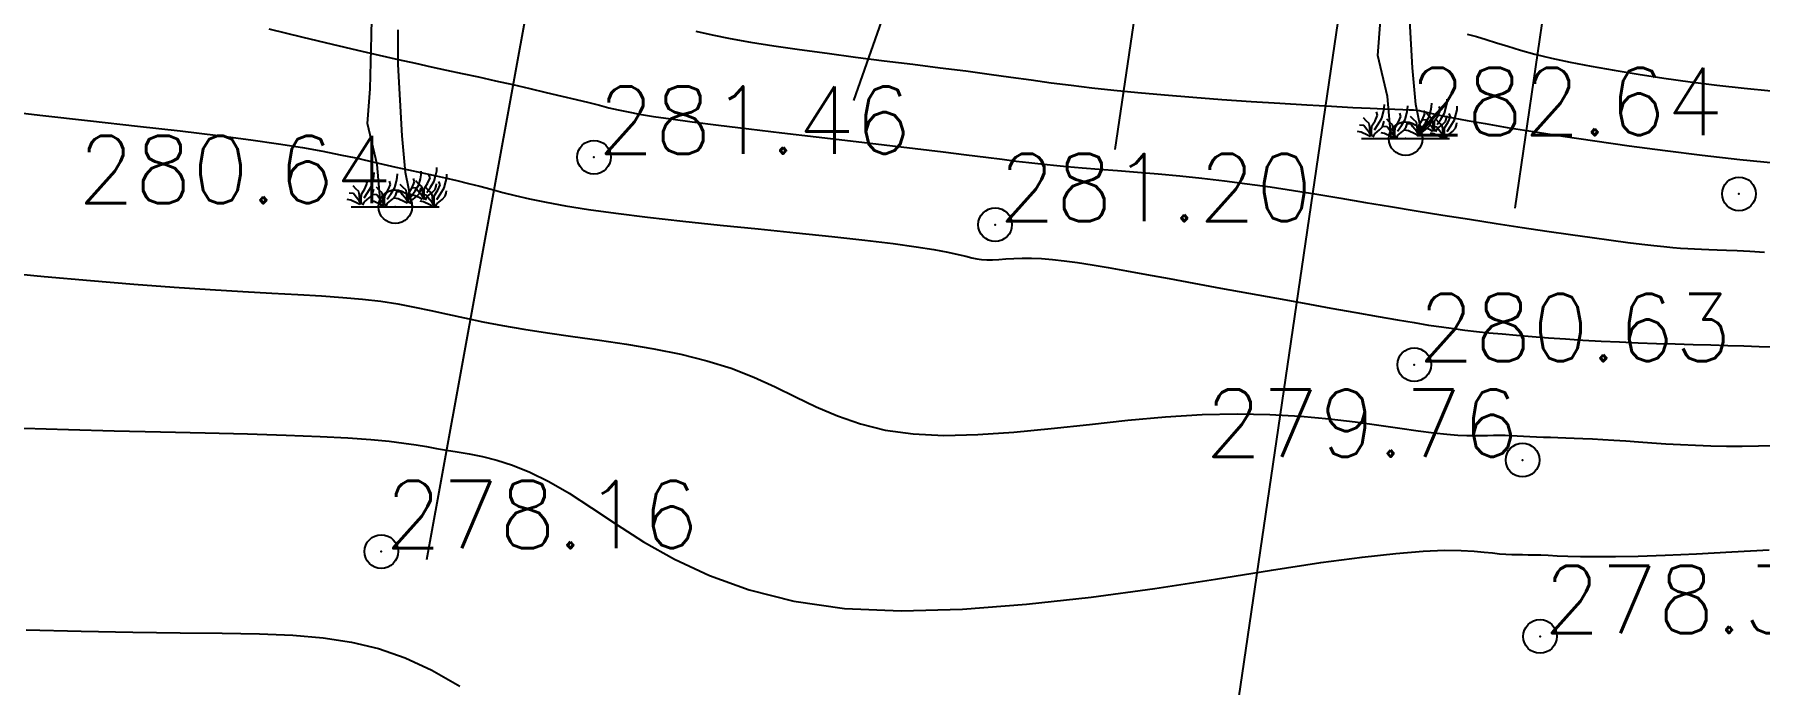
# Model space of a CAD drawing. Header units: millimetres. Extents: x 524954 to 526204, y 9523489 to 9524010.
# Drawn here: x 525925.96 to 525951.57, y 9523694.95 to 9523704.6 of the extents above; entities that cross this region are included whole.
import ezdxf
from ezdxf.enums import TextEntityAlignment as Align

# ---------------------------------------------------------------- set-up
doc = ezdxf.new("R2010")
doc.units = ezdxf.units.MM
doc.header["$PDMODE"] = 32
doc.header["$PDSIZE"] = 0.5
doc.linetypes.add('ACAD_ISO12W100', pattern=[21, 12, -3, 0, -3, 0, -3])
for name, color, linetype in [('Arbre', 34, 'ACAD_ISO12W100'), ('CN_01_00', 3, 'Continuous'), ('CN_02_00', 4, 'Continuous'), ('CN_10_00', 1, 'Continuous'), ('Talus', 2, 'Continuous'), ('TopoAlt', 3, 'Continuous'), ('TOPOJIS', 7, 'Continuous')]:
    doc.layers.add(name, color=color, linetype=linetype)
doc.styles.add('Simplex 1.0', font='Simplex.shx', dxfattribs={"width": 0.99, "height": 1})

# ---------------------------------------------------------------- blocks, each defined once
blk = doc.blocks.new('TCPOINT M')
at = {"color": 0}
blk.add_point((0, 0), dxfattribs=at)
at = {"layer": 'TopoAlt', "style": 'Simplex 1.0', "width": 0.99}
blk.add_attdef('ALT', (0.15, 0.15), '', height=1, dxfattribs=at)
blk = doc.blocks.new('v088')
at = {"linetype": 'Continuous'}
for p, q in [((-0.352, 2.542), (-0.344, 3.046)), ((0.043, 2.109), (0.045, 2.625)), ((-0.373, 1.752), (-0.352, 2.542)), ((0.102, 1.053), (0.043, 2.109)), ((-0.412, 1.235), (-0.373, 1.752)), ((-0.268, 0.628), (-0.412, 1.235)), ((0.151, 0.506), (0.102, 1.053)), ((-0.213, 0), (-0.268, 0.628)), ((0.256, 0), (0.151, 0.506)), ((-0.654, 0), (0.654, 0))]:
    blk.add_line(p, q, dxfattribs=at)
at = {"color": 3, "linetype": 'Continuous'}
for p, q in [((0.385, 0.474), (0.387, 0.526)), ((0.603, 0.474), (0.615, 0.531)), ((0.615, 0.531), (0.618, 0.584)), ((-0.587, 0.264), (-0.627, 0.308)), ((-0.541, 0.224), (-0.587, 0.264)), ((-0.502, 0.188), (-0.452, 0.267)), ((-0.452, 0.267), (-0.416, 0.349)), ((-0.416, 0.349), (-0.433, 0.399)), ((-0.409, 0.214), (-0.353, 0.303)), ((-0.353, 0.303), (-0.329, 0.397)), ((-0.329, 0.397), (-0.317, 0.454)), ((-0.327, 0.226), (-0.32, 0.26)), ((-0.317, 0.454), (-0.315, 0.507)), ((-0.24, 0.245), (-0.281, 0.288)), ((-0.106, 0.248), (-0.07, 0.329)), ((-0.07, 0.329), (-0.087, 0.38)), ((-0.063, 0.195), (-0.007, 0.284)), ((-0.007, 0.284), (0.017, 0.377)), ((0.017, 0.377), (0.029, 0.435)), ((0.029, 0.435), (0.031, 0.488)), ((0.115, 0.284), (0.075, 0.327)), ((0.161, 0.243), (0.115, 0.284)), ((0.2, 0.207), (0.25, 0.286)), ((0.25, 0.286), (0.286, 0.368)), ((0.315, 0.274), (0.25, 0.279)), ((0.286, 0.368), (0.269, 0.418)), ((0.293, 0.233), (0.349, 0.322)), ((0.346, 0.341), (0.305, 0.385)), ((0.337, 0.236), (0.315, 0.274)), ((0.392, 0.301), (0.346, 0.341)), ((0.349, 0.322), (0.373, 0.416)), ((0.373, 0.416), (0.385, 0.474)), ((0.375, 0.245), (0.382, 0.279)), ((0.404, 0.243), (0.392, 0.301)), ((0.428, 0.183), (0.43, 0.264)), ((0.43, 0.264), (0.481, 0.344)), ((0.495, 0.24), (0.454, 0.284)), ((0.469, 0.209), (0.524, 0.291)), ((0.481, 0.344), (0.517, 0.426)), ((0.517, 0.426), (0.5, 0.476)), ((0.524, 0.291), (0.579, 0.38)), ((0.579, 0.38), (0.603, 0.474)), ((0.591, 0.255), (0.606, 0.303)), ((0.606, 0.303), (0.613, 0.337)), ((0.63, 0.243), (0.666, 0.325)), ((0.666, 0.325), (0.649, 0.375)), ((0.673, 0.19), (0.728, 0.279)), ((0.728, 0.279), (0.752, 0.373)), ((0.752, 0.373), (0.765, 0.43)), ((0.765, 0.43), (0.767, 0.483)), ((-0.661, 0.096), (-0.712, 0.106)), ((-0.618, 0.197), (-0.683, 0.202)), ((-0.567, 0.053), (-0.661, 0.096)), ((-0.596, 0.159), (-0.618, 0.197)), ((-0.536, 0.087), (-0.596, 0.159)), ((-0.527, 0.031), (-0.567, 0.053)), ((-0.529, 0.166), (-0.541, 0.224)), ((-0.5, 0.031), (-0.536, 0.087)), ((-0.524, 0.099), (-0.529, 0.166)), ((-0.505, 0.106), (-0.502, 0.188)), ((-0.5, 0.036), (-0.505, 0.106)), ((-0.483, 0.022), (-0.459, 0.072)), ((-0.464, 0.132), (-0.409, 0.214)), ((-0.459, 0.072), (-0.387, 0.132)), ((-0.387, 0.132), (-0.341, 0.178)), ((-0.315, 0.077), (-0.365, 0.087)), ((-0.341, 0.178), (-0.327, 0.226)), ((-0.272, 0.178), (-0.337, 0.183)), ((-0.221, 0.034), (-0.315, 0.077)), ((-0.25, 0.139), (-0.272, 0.178)), ((-0.19, 0.067), (-0.25, 0.139)), ((-0.195, 0.204), (-0.24, 0.245)), ((-0.18, 0.012), (-0.221, 0.034)), ((-0.183, 0.147), (-0.195, 0.204)), ((-0.154, 0.012), (-0.19, 0.067)), ((-0.178, 0.079), (-0.183, 0.147)), ((-0.159, 0.087), (-0.156, 0.168)), ((-0.154, 0.017), (-0.159, 0.087)), ((-0.156, 0.168), (-0.106, 0.248)), ((-0.137, 0.002), (-0.113, 0.053)), ((-0.118, 0.113), (-0.063, 0.195)), ((-0.113, 0.053), (-0.041, 0.113)), ((-0.041, 0.113), (0.005, 0.159)), ((0.041, 0.115), (-0.01, 0.125)), ((0.005, 0.159), (0.019, 0.207)), ((0.019, 0.207), (0.026, 0.24)), ((0.084, 0.216), (0.019, 0.221)), ((0.135, 0.072), (0.041, 0.115)), ((0.106, 0.178), (0.084, 0.216)), ((0.166, 0.106), (0.106, 0.178)), ((0.175, 0.05), (0.135, 0.072)), ((0.173, 0.185), (0.161, 0.243)), ((0.202, 0.05), (0.166, 0.106)), ((0.178, 0.118), (0.173, 0.185)), ((0.197, 0.125), (0.2, 0.207)), ((0.202, 0.055), (0.197, 0.125)), ((0.219, 0.041), (0.243, 0.091)), ((0.272, 0.173), (0.221, 0.183)), ((0.238, 0.151), (0.293, 0.233)), ((0.243, 0.091), (0.315, 0.151)), ((0.365, 0.13), (0.272, 0.173)), ((0.315, 0.151), (0.361, 0.197)), ((0.397, 0.163), (0.337, 0.236)), ((0.361, 0.197), (0.375, 0.245)), ((0.406, 0.108), (0.365, 0.13)), ((0.421, 0.072), (0.37, 0.082)), ((0.433, 0.108), (0.397, 0.163)), ((0.464, 0.173), (0.399, 0.178)), ((0.409, 0.175), (0.404, 0.243)), ((0.514, 0.029), (0.421, 0.072)), ((0.433, 0.113), (0.428, 0.183)), ((0.45, 0.099), (0.474, 0.149)), ((0.486, 0.135), (0.464, 0.173)), ((0.474, 0.149), (0.546, 0.209)), ((0.546, 0.063), (0.486, 0.135)), ((0.541, 0.2), (0.495, 0.24)), ((0.555, 0.007), (0.514, 0.029)), ((0.553, 0.142), (0.541, 0.2)), ((0.546, 0.209), (0.591, 0.255)), ((0.582, 0.007), (0.546, 0.063)), ((0.558, 0.075), (0.553, 0.142)), ((0.577, 0.082), (0.579, 0.163)), ((0.582, 0.012), (0.577, 0.082)), ((0.579, 0.163), (0.63, 0.243)), ((0.599, -0.002), (0.623, 0.048)), ((0.618, 0.108), (0.673, 0.19)), ((0.623, 0.048), (0.695, 0.108)), ((0.695, 0.108), (0.74, 0.154)), ((0.74, 0.154), (0.755, 0.202)), ((0.755, 0.202), (0.762, 0.236))]:
    blk.add_line(p, q, dxfattribs=at)

msp = doc.modelspace()

# ---------------------------------------------------------------- linework, layer by layer
at = {"layer": 'CN_01_00', "flags": 128}
for points, elevation in [([(525935.777, 9523704.652), (525936.02, 9523704.598), (525936.288, 9523704.544), (525936.592, 9523704.49), (525936.938, 9523704.435), (525937.32, 9523704.38), (525937.728, 9523704.325), (525938.151, 9523704.27), (525938.578, 9523704.216), (525939.001, 9523704.163), (525939.407, 9523704.112), (525939.788, 9523704.063), (525940.136, 9523704.017), (525940.456, 9523703.972), (525940.76, 9523703.93), (525941.055, 9523703.889), (525941.351, 9523703.85), (525941.659, 9523703.813), (525941.987, 9523703.777), (525942.345, 9523703.741), (525942.738, 9523703.707), (525943.158, 9523703.673), (525943.592, 9523703.641), (525944.028, 9523703.612), (525944.453, 9523703.585), (525944.854, 9523703.561), (525945.219, 9523703.54), (525945.536, 9523703.523), (525945.795, 9523703.511), (525946.001, 9523703.502), (525946.16, 9523703.496), (525946.28, 9523703.491), (525946.37, 9523703.488), (525946.435, 9523703.485), (525946.484, 9523703.481), (525946.523, 9523703.476), (525946.562, 9523703.468), (525946.607, 9523703.458), (525946.667, 9523703.443), (525946.752, 9523703.423), (525946.869, 9523703.398), (525947.027, 9523703.366), (525947.234, 9523703.328), (525947.499, 9523703.281), (525947.828, 9523703.225), (525948.215, 9523703.163), (525948.652, 9523703.095), (525949.129, 9523703.025), (525949.64, 9523702.953), (525950.174, 9523702.882), (525950.725, 9523702.814), (525951.282, 9523702.75), (525951.839, 9523702.693)], 283), ([(525925.239, 9523703.503), (525926.039, 9523703.407), (525926.791, 9523703.321), (525927.488, 9523703.243), (525928.122, 9523703.172), (525928.684, 9523703.105), (525929.169, 9523703.043), (525929.583, 9523702.983), (525929.937, 9523702.926), (525930.239, 9523702.872), (525930.5, 9523702.82), (525930.73, 9523702.771), (525930.937, 9523702.724), (525931.132, 9523702.679), (525931.322, 9523702.636), (525931.51, 9523702.595), (525931.695, 9523702.554), (525931.877, 9523702.515), (525932.056, 9523702.475), (525932.232, 9523702.435), (525932.404, 9523702.394), (525932.572, 9523702.351), (525932.738, 9523702.307), (525932.911, 9523702.261), (525933.098, 9523702.214), (525933.31, 9523702.164), (525933.555, 9523702.113), (525933.844, 9523702.06), (525934.186, 9523702.006), (525934.59, 9523701.95), (525935.061, 9523701.892), (525935.584, 9523701.834), (525936.139, 9523701.775), (525936.706, 9523701.717), (525937.267, 9523701.66), (525937.8, 9523701.604), (525938.288, 9523701.551), (525938.709, 9523701.501), (525939.049, 9523701.454), (525939.315, 9523701.411), (525939.52, 9523701.373), (525939.673, 9523701.34), (525939.789, 9523701.312), (525939.877, 9523701.289), (525939.95, 9523701.273), (525940.021, 9523701.263), (525940.098, 9523701.26), (525940.184, 9523701.261), (525940.279, 9523701.266), (525940.385, 9523701.273), (525940.5, 9523701.279), (525940.627, 9523701.283), (525940.764, 9523701.283), (525940.913, 9523701.278), (525941.075, 9523701.266), (525941.251, 9523701.246), (525941.446, 9523701.219), (525941.663, 9523701.185), (525941.904, 9523701.144), (525942.172, 9523701.097), (525942.472, 9523701.042), (525942.807, 9523700.98), (525943.176, 9523700.913), (525943.572, 9523700.84), (525943.984, 9523700.765), (525944.401, 9523700.689), (525944.813, 9523700.614), (525945.209, 9523700.543), (525945.578, 9523700.477), (525945.91, 9523700.418), (525946.197, 9523700.368), (525946.444, 9523700.326), (525946.659, 9523700.291), (525946.851, 9523700.262), (525947.028, 9523700.237), (525947.199, 9523700.215), (525947.371, 9523700.195), (525947.553, 9523700.177), (525947.752, 9523700.158), (525947.967, 9523700.138), (525948.197, 9523700.12), (525948.439, 9523700.101), (525948.692, 9523700.084), (525948.953, 9523700.067), (525949.221, 9523700.052), (525949.494, 9523700.039), (525949.77, 9523700.028), (525950.046, 9523700.018), (525950.32, 9523700.01), (525950.589, 9523700.002), (525950.851, 9523699.995), (525951.103, 9523699.989), (525951.343, 9523699.982), (525951.567, 9523699.974), (525951.775, 9523699.966)], 281), ([(525925.799, 9523698.758), (525926.462, 9523698.739), (525927.144, 9523698.722), (525927.828, 9523698.705), (525928.493, 9523698.689), (525929.123, 9523698.673), (525929.698, 9523698.655), (525930.199, 9523698.635), (525930.614, 9523698.614), (525930.951, 9523698.59), (525931.223, 9523698.565), (525931.443, 9523698.538), (525931.625, 9523698.512), (525931.782, 9523698.485), (525931.928, 9523698.459), (525932.075, 9523698.434), (525932.236, 9523698.409), (525932.414, 9523698.38), (525932.609, 9523698.341), (525932.824, 9523698.286), (525933.059, 9523698.21), (525933.315, 9523698.106), (525933.595, 9523697.97), (525933.899, 9523697.795), (525934.229, 9523697.579), (525934.594, 9523697.334), (525935.002, 9523697.074), (525935.461, 9523696.815), (525935.981, 9523696.571), (525936.57, 9523696.358), (525937.236, 9523696.19), (525937.988, 9523696.082), (525938.83, 9523696.045), (525939.739, 9523696.07), (525940.687, 9523696.144), (525941.648, 9523696.252), (525942.594, 9523696.381), (525943.496, 9523696.518), (525944.327, 9523696.65), (525945.06, 9523696.763), (525945.673, 9523696.846), (525946.175, 9523696.901), (525946.578, 9523696.932), (525946.897, 9523696.946), (525947.146, 9523696.945), (525947.338, 9523696.935), (525947.488, 9523696.92), (525947.61, 9523696.906), (525947.715, 9523696.895), (525947.809, 9523696.888), (525947.895, 9523696.884), (525947.976, 9523696.882), (525948.057, 9523696.882), (525948.14, 9523696.881), (525948.228, 9523696.88), (525948.326, 9523696.877), (525948.438, 9523696.872), (525948.568, 9523696.866), (525948.726, 9523696.859), (525948.918, 9523696.855), (525949.152, 9523696.852), (525949.434, 9523696.854), (525949.772, 9523696.861), (525950.173, 9523696.875), (525950.64, 9523696.896), (525951.161, 9523696.923), (525951.718, 9523696.954)], 279)]:
    msp.add_lwpolyline(points, dxfattribs=dict(at, elevation=elevation))
at = {"layer": 'CN_02_00', "flags": 128}
for points, elevation in [([(525929.438, 9523704.69), (525929.944, 9523704.566), (525930.38, 9523704.461), (525930.755, 9523704.372), (525931.078, 9523704.297), (525931.361, 9523704.233), (525931.615, 9523704.177), (525931.85, 9523704.126), (525932.077, 9523704.077), (525932.309, 9523704.027), (525932.552, 9523703.974), (525932.804, 9523703.917), (525933.06, 9523703.86), (525933.313, 9523703.802), (525933.558, 9523703.745), (525933.789, 9523703.69), (525934.001, 9523703.639), (525934.188, 9523703.594), (525934.347, 9523703.554), (525934.489, 9523703.518), (525934.626, 9523703.486), (525934.774, 9523703.455), (525934.944, 9523703.423), (525935.15, 9523703.389), (525935.407, 9523703.351), (525935.726, 9523703.308), (525936.117, 9523703.259), (525936.565, 9523703.204), (525937.054, 9523703.145), (525937.564, 9523703.084), (525938.077, 9523703.024), (525938.575, 9523702.966), (525939.038, 9523702.911), (525939.45, 9523702.861), (525939.796, 9523702.819), (525940.084, 9523702.783), (525940.327, 9523702.752), (525940.536, 9523702.725), (525940.724, 9523702.703), (525940.904, 9523702.682), (525941.089, 9523702.663), (525941.289, 9523702.645), (525941.516, 9523702.626), (525941.768, 9523702.607), (525942.043, 9523702.585), (525942.336, 9523702.562), (525942.645, 9523702.536), (525942.966, 9523702.506), (525943.295, 9523702.472), (525943.63, 9523702.433), (525943.967, 9523702.389), (525944.308, 9523702.341), (525944.652, 9523702.288), (525945.002, 9523702.232), (525945.359, 9523702.173), (525945.723, 9523702.112), (525946.095, 9523702.05), (525946.478, 9523701.987), (525946.87, 9523701.923), (525947.267, 9523701.861), (525947.662, 9523701.8), (525948.048, 9523701.741), (525948.418, 9523701.686), (525948.767, 9523701.635), (525949.087, 9523701.59), (525949.372, 9523701.55), (525949.617, 9523701.518), (525949.825, 9523701.492), (525950.003, 9523701.471), (525950.154, 9523701.455), (525950.286, 9523701.443), (525950.402, 9523701.434), (525950.508, 9523701.427), (525950.611, 9523701.422), (525950.714, 9523701.418), (525950.824, 9523701.414), (525950.945, 9523701.409), (525951.083, 9523701.403), (525951.243, 9523701.396), (525951.43, 9523701.386), (525951.65, 9523701.373)], 282), ([(525947.231, 9523704.61), (525947.371, 9523704.574), (525947.515, 9523704.532), (525947.668, 9523704.483), (525947.837, 9523704.431), (525948.026, 9523704.374), (525948.24, 9523704.315), (525948.485, 9523704.255), (525948.765, 9523704.194), (525949.076, 9523704.133), (525949.414, 9523704.073), (525949.774, 9523704.014), (525950.152, 9523703.958), (525950.543, 9523703.904), (525950.942, 9523703.854), (525951.345, 9523703.808), (525951.747, 9523703.767)], 284), ([(525925.836, 9523695.763), (525926.654, 9523695.743), (525927.421, 9523695.73), (525928.121, 9523695.722), (525928.744, 9523695.716), (525929.298, 9523695.707), (525929.794, 9523695.686), (525930.247, 9523695.647), (525930.667, 9523695.583), (525931.067, 9523695.486), (525931.461, 9523695.348), (525931.86, 9523695.164), (525932.277, 9523694.929)], 278)]:
    msp.add_lwpolyline(points, dxfattribs=dict(at, elevation=elevation))
at = {"layer": 'CN_10_00', "elevation": 280, "flags": 128}
msp.add_lwpolyline([(525925.386, 9523701.08), (525926.101, 9523701.011), (525926.788, 9523700.95), (525927.434, 9523700.898), (525928.031, 9523700.854), (525928.568, 9523700.819), (525929.05, 9523700.79), (525929.483, 9523700.766), (525929.871, 9523700.745), (525930.221, 9523700.724), (525930.539, 9523700.701), (525930.83, 9523700.675), (525931.1, 9523700.643), (525931.355, 9523700.604), (525931.601, 9523700.558), (525931.844, 9523700.508), (525932.09, 9523700.453), (525932.345, 9523700.397), (525932.616, 9523700.339), (525932.908, 9523700.282), (525933.227, 9523700.227), (525933.578, 9523700.174), (525933.954, 9523700.122), (525934.348, 9523700.067), (525934.752, 9523700.006), (525935.157, 9523699.937), (525935.556, 9523699.856), (525935.941, 9523699.761), (525936.304, 9523699.648), (525936.639, 9523699.517), (525936.955, 9523699.373), (525937.261, 9523699.224), (525937.567, 9523699.077), (525937.885, 9523698.941), (525938.223, 9523698.824), (525938.593, 9523698.731), (525939.005, 9523698.673), (525939.464, 9523698.652), (525939.966, 9523698.665), (525940.5, 9523698.702), (525941.055, 9523698.755), (525941.623, 9523698.816), (525942.193, 9523698.876), (525942.754, 9523698.927), (525943.298, 9523698.962), (525943.816, 9523698.973), (525944.303, 9523698.963), (525944.759, 9523698.936), (525945.182, 9523698.898), (525945.57, 9523698.853), (525945.921, 9523698.805), (525946.234, 9523698.759), (525946.506, 9523698.719), (525946.736, 9523698.69), (525946.93, 9523698.67), (525947.093, 9523698.657), (525947.229, 9523698.651), (525947.345, 9523698.649), (525947.445, 9523698.651), (525947.536, 9523698.653), (525947.622, 9523698.655), (525947.708, 9523698.655), (525947.796, 9523698.654), (525947.885, 9523698.651), (525947.976, 9523698.647), (525948.069, 9523698.643), (525948.165, 9523698.638), (525948.264, 9523698.633), (525948.366, 9523698.628), (525948.471, 9523698.624), (525948.581, 9523698.62), (525948.698, 9523698.616), (525948.821, 9523698.612), (525948.953, 9523698.607), (525949.094, 9523698.6), (525949.246, 9523698.592), (525949.41, 9523698.582), (525949.587, 9523698.57), (525949.775, 9523698.557), (525949.974, 9523698.542), (525950.183, 9523698.529), (525950.399, 9523698.516), (525950.622, 9523698.505), (525950.85, 9523698.497), (525951.082, 9523698.493), (525951.318, 9523698.493), (525951.559, 9523698.497), (525951.808, 9523698.504)], dxfattribs=at)
at = {"layer": 'Talus'}
for p, q in [((525934.328, 9523710.789), (525931.779, 9523696.804)), ((525939.775, 9523708.343), (525938.119, 9523703.625)), ((525942.728, 9523707.846), (525942.002, 9523702.899)), ((525945.696, 9523707.411), (525943.519, 9523692.57)), ((525948.665, 9523706.975), (525947.939, 9523702.028))]:
    msp.add_line(p, q, dxfattribs=at)

# ---------------------------------------------------------------- block references
at = {"layer": 'Arbre'}
for p in [(525946.319, 9523703.058), (525931.316, 9523702.048)]:
    msp.add_blockref('v088', p, dxfattribs=at)
at = {"layer": 'TOPOJIS'}
ref = msp.add_blockref('TCPOINT M', (525946.319, 9523703.058, 282.64), dxfattribs=at)
ref.add_attrib('ALT', '282.64', (525946.369, 9523703.108, 282.64), dxfattribs={"layer": 'TopoAlt', "height": 1, "style": 'Simplex 1.0', "width": 0.99})
ref = msp.add_blockref('TCPOINT M', (525934.267, 9523702.783, 281.46), dxfattribs=at)
ref.add_attrib('ALT', '281.46', (525934.317, 9523702.833, 281.46), dxfattribs={"layer": 'TopoAlt', "height": 1, "style": 'Simplex 1.0', "width": 0.99})
ref = msp.add_blockref('TCPOINT M', (525931.316, 9523702.048, 280.64), dxfattribs=at)
ref.add_attrib('ALT', '280.64', dxfattribs={"layer": 'TopoAlt', "height": 1, "style": 'Simplex 1.0', "width": 0.99}).set_placement((525931.266, 9523702.098, 280.64), align=Align.RIGHT)
ref = msp.add_blockref('TCPOINT M', (525940.224, 9523701.781, 281.2), dxfattribs=at)
ref.add_attrib('ALT', '281.20', (525940.274, 9523701.831, 281.2), dxfattribs={"layer": 'TopoAlt', "height": 1, "style": 'Simplex 1.0', "width": 0.99})
msp.add_blockref('TCPOINT M', (525951.269, 9523702.238, 282.59), dxfattribs=at)
ref = msp.add_blockref('TCPOINT M', (525946.447, 9523699.702, 280.63), dxfattribs=at)
ref.add_attrib('ALT', '280.63', (525946.497, 9523699.752, 280.63), dxfattribs={"layer": 'TopoAlt', "height": 1, "style": 'Simplex 1.0', "width": 0.99})
ref = msp.add_blockref('TCPOINT M', (525948.055, 9523698.286, 279.76), dxfattribs=at)
ref.add_attrib('ALT', '279.76', dxfattribs={"layer": 'TopoAlt', "height": 1, "style": 'Simplex 1.0', "width": 0.99}).set_placement((525948.005, 9523698.336, 279.76), align=Align.RIGHT)
ref = msp.add_blockref('TCPOINT M', (525931.108, 9523696.927, 278.16), dxfattribs=at)
ref.add_attrib('ALT', '278.16', (525931.158, 9523696.977, 278.16), dxfattribs={"layer": 'TopoAlt', "height": 1, "style": 'Simplex 1.0', "width": 0.99})
ref = msp.add_blockref('TCPOINT M', (525948.315, 9523695.667, 278.32), dxfattribs=at)
ref.add_attrib('ALT', '278.32', (525948.365, 9523695.717, 278.32), dxfattribs={"layer": 'TopoAlt', "height": 1, "style": 'Simplex 1.0', "width": 0.99})

doc.saveas('drawing.dxf')
